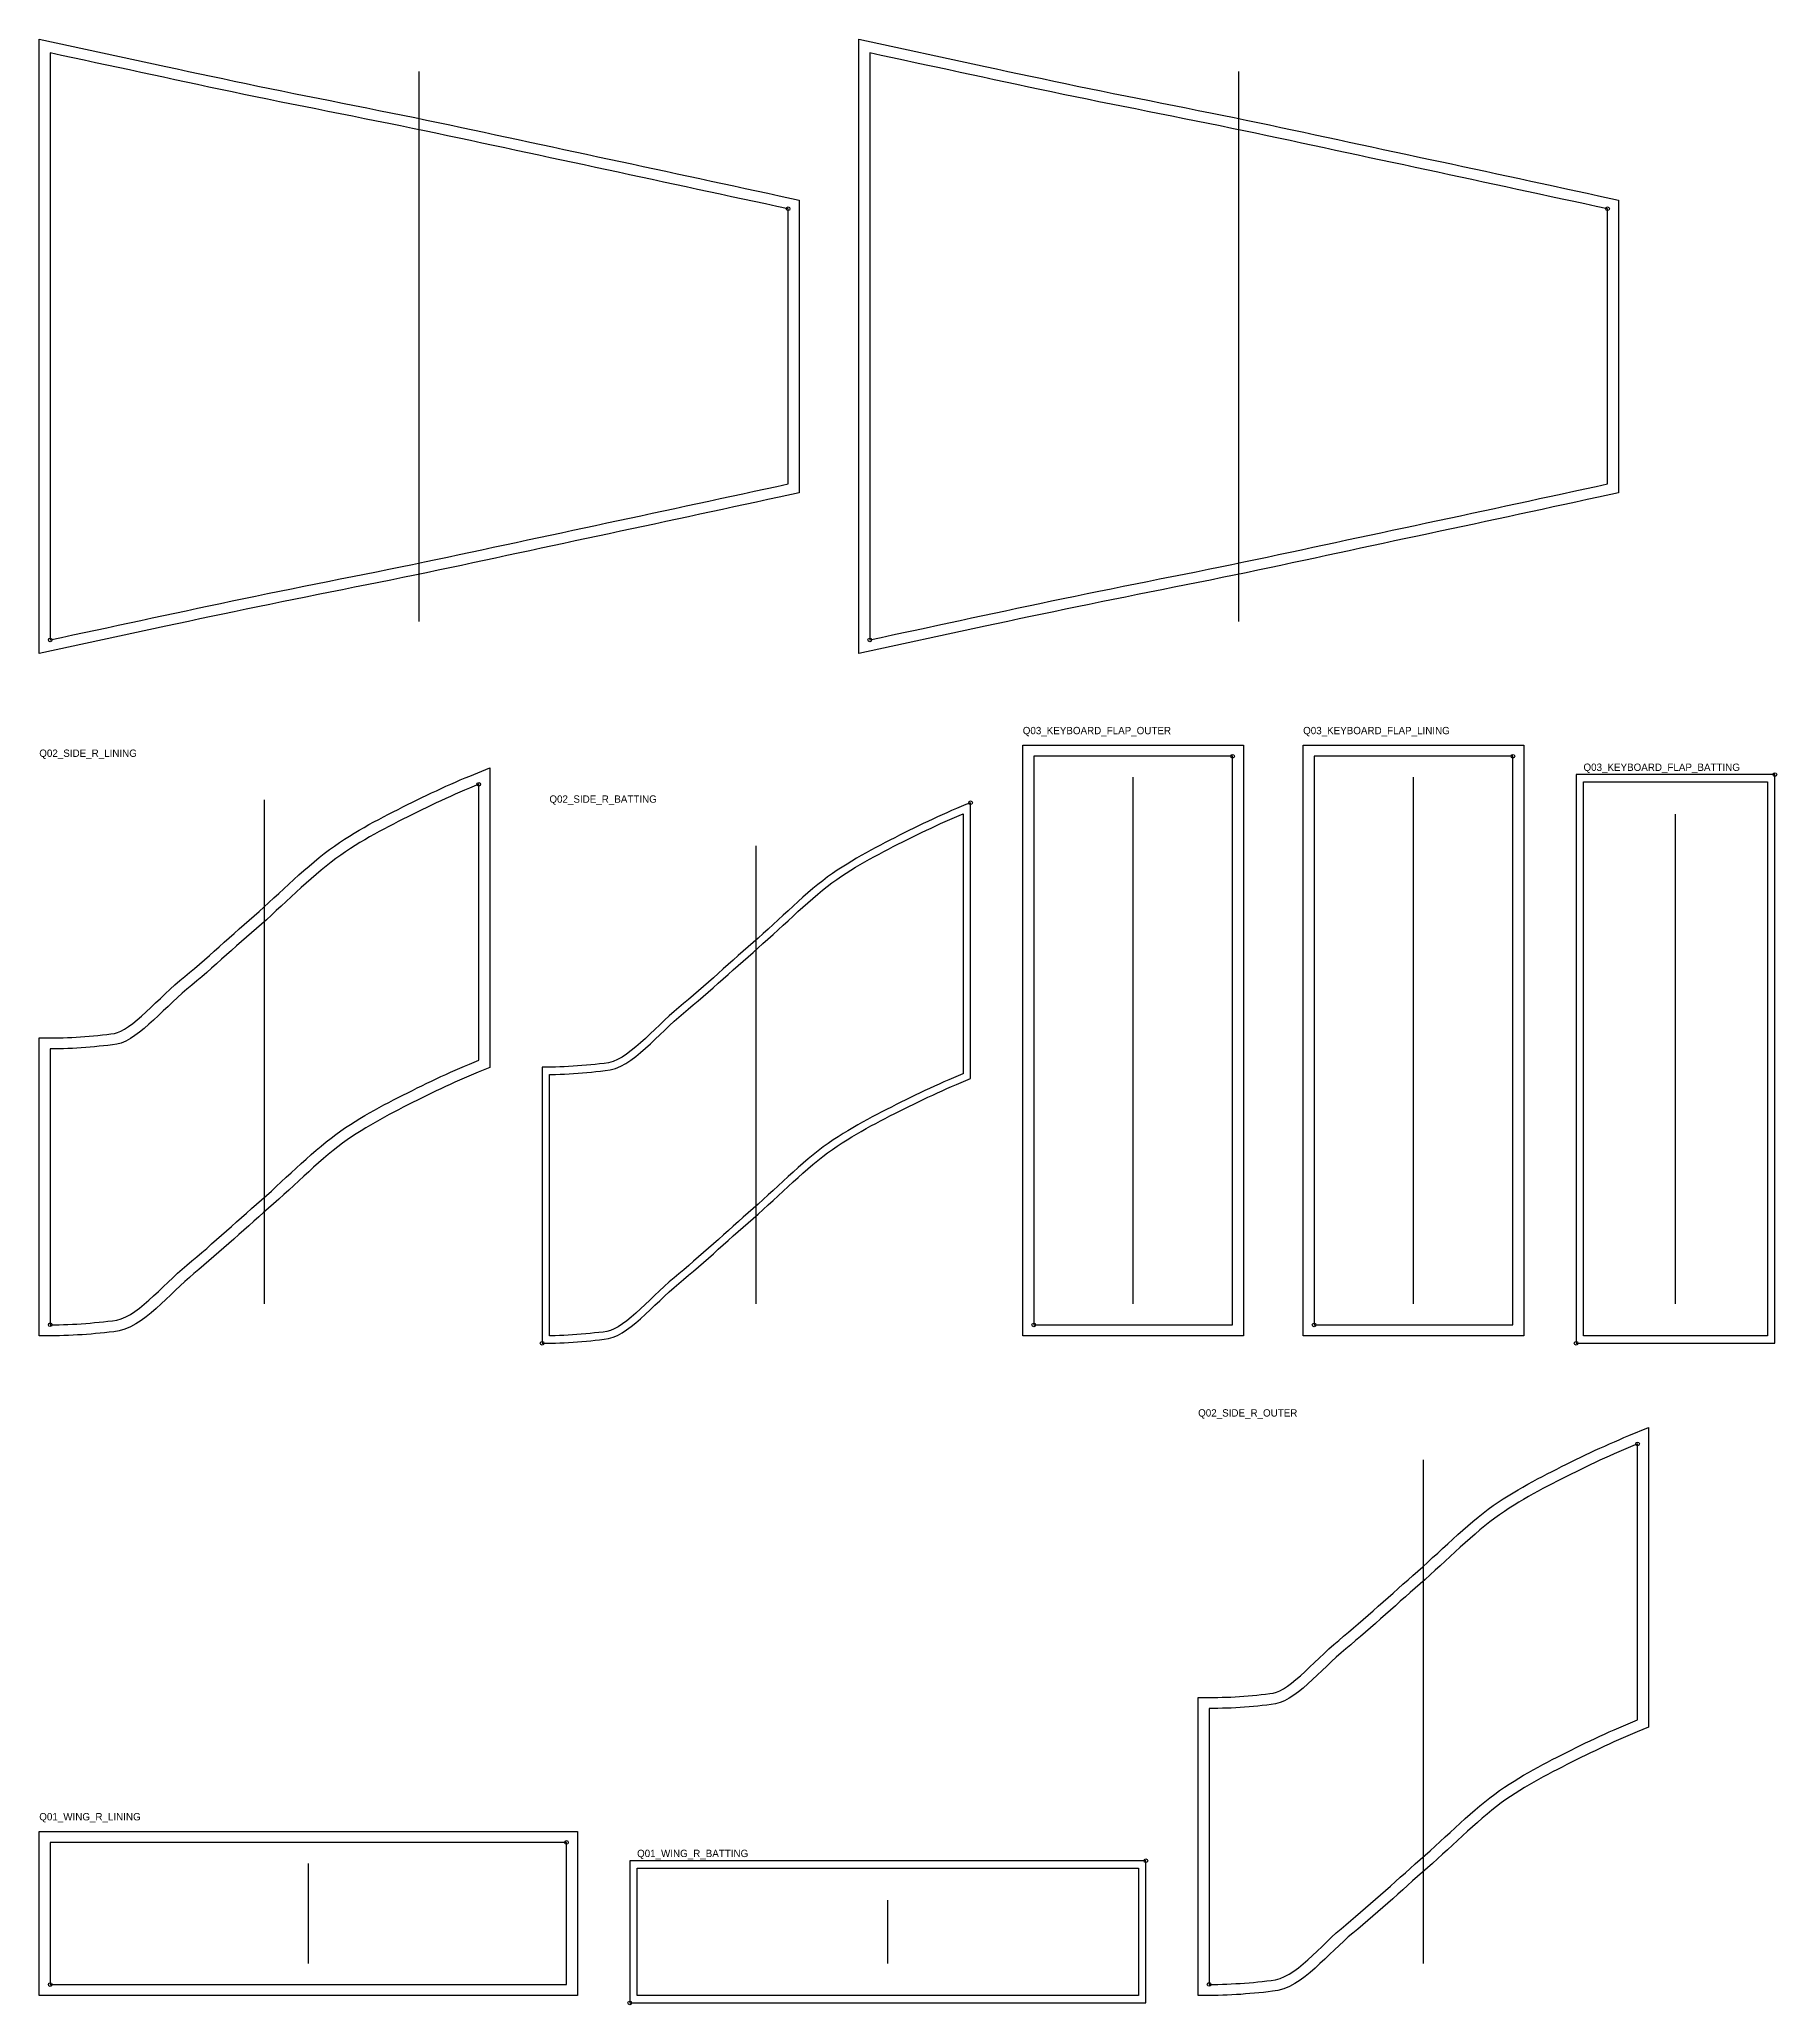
# Model space of a CAD drawing. Header units: millimetres. Extents: x -10 to 2074, y -10 to 7427.
# Drawn here: x 0 to 1895, y 1863 to 4006 of the extents above; entities that cross this region are included whole.
import ezdxf

# ---------------------------------------------------------------- set-up
doc = ezdxf.new("R2010")
doc.units = ezdxf.units.MM
for name, color, linetype in [('CUT', 1, 'Continuous'), ('GRAIN', 3, 'Continuous'), ('NOTCH', 2, 'Continuous'), ('SEAM', 5, 'Continuous'), ('TEXT', 7, 'Continuous')]:
    doc.layers.add(name, color=color, linetype=linetype)

msp = doc.modelspace()

# ---------------------------------------------------------------- linework, layer by layer
at = {"layer": 'CUT'}
for points in [[(0, 3335.8), (0, 4005.5), (138, 3975.8), (150.3, 3973.2), (162.7, 3970.5), (175.1, 3967.9), (187.5, 3965.2), (200.1, 3962.6), (212.7, 3959.9), (225.5, 3957.3), (238.4, 3954.6), (251.4, 3951.9), (264.4, 3949.3), (277.5, 3946.6), (290.8, 3944), (304, 3941.3), (317.3, 3938.7), (330.6, 3936), (343.9, 3933.4), (357.1, 3930.7), (370.3, 3928), (383.5, 3925.4), (396.5, 3922.7), (409.5, 3920.1), (422.4, 3917.4), (435.2, 3914.7), (447.9, 3912.1), (460.4, 3909.4), (472.9, 3906.8), (485.3, 3904.1), (497.7, 3901.5), (510.1, 3898.8), (522.5, 3896.1), (534.9, 3893.5), (547.3, 3890.8), (559.7, 3888.2), (572.1, 3885.5), (584.5, 3882.9), (596.9, 3880.2), (609.3, 3877.5), (621.6, 3874.9), (634, 3872.2), (646.4, 3869.6), (658.8, 3866.9), (671.1, 3864.3), (683.5, 3861.6), (695.8, 3859), (708.2, 3856.3), (720.6, 3853.6), (732.9, 3851), (745.3, 3848.3), (757.6, 3845.7), (770, 3843), (782.3, 3840.4), (794.6, 3837.7), (807, 3835), (828.8, 3830.3), (828.8, 3511), (807, 3506.3), (794.6, 3503.6), (782.3, 3501), (770, 3498.3), (757.6, 3495.6), (745.3, 3493), (732.9, 3490.3), (720.6, 3487.7), (708.2, 3485), (695.8, 3482.4), (683.5, 3479.7), (671.1, 3477), (658.8, 3474.4), (646.4, 3471.7), (634, 3469.1), (621.6, 3466.4), (609.3, 3463.8), (596.9, 3461.1), (584.5, 3458.5), (572.1, 3455.8), (559.7, 3453.1), (547.3, 3450.5), (534.9, 3447.8), (522.5, 3445.2), (510.1, 3442.5), (497.7, 3439.9), (485.3, 3437.2), (472.9, 3434.5), (460.4, 3431.9), (447.9, 3429.2), (435.2, 3426.6), (422.4, 3423.9), (409.5, 3421.2), (396.5, 3418.6), (383.5, 3415.9), (370.3, 3413.3), (357.1, 3410.6), (343.8, 3408), (330.6, 3405.3), (317.3, 3402.6), (304, 3400), (290.8, 3397.3), (277.5, 3394.7), (264.4, 3392), (251.4, 3389.4), (238.4, 3386.7), (225.5, 3384.1), (212.7, 3381.4), (200.1, 3378.8), (187.5, 3376.1), (175.1, 3373.5), (162.7, 3370.8), (150.3, 3368.1), (138, 3365.5)], [(893.8, 3335.8), (893.8, 4005.5), (1031.8, 3975.8), (1044.1, 3973.2), (1056.5, 3970.5), (1068.9, 3967.9), (1081.3, 3965.2), (1093.9, 3962.6), (1106.6, 3959.9), (1119.3, 3957.3), (1132.2, 3954.6), (1145.2, 3951.9), (1158.2, 3949.3), (1171.4, 3946.6), (1184.6, 3944), (1197.8, 3941.3), (1211.1, 3938.7), (1224.4, 3936), (1237.7, 3933.4), (1250.9, 3930.7), (1264.1, 3928), (1277.3, 3925.4), (1290.3, 3922.7), (1303.3, 3920.1), (1316.2, 3917.4), (1329, 3914.7), (1341.7, 3912.1), (1354.3, 3909.4), (1366.7, 3906.8), (1379.2, 3904.1), (1391.6, 3901.5), (1404, 3898.8), (1416.4, 3896.1), (1428.8, 3893.5), (1441.1, 3890.8), (1453.5, 3888.2), (1465.9, 3885.5), (1478.3, 3882.9), (1490.7, 3880.2), (1503.1, 3877.5), (1515.4, 3874.9), (1527.8, 3872.2), (1540.2, 3869.6), (1552.6, 3866.9), (1564.9, 3864.3), (1577.3, 3861.6), (1589.7, 3859), (1602, 3856.3), (1614.4, 3853.6), (1626.7, 3851), (1639.1, 3848.3), (1651.4, 3845.7), (1663.8, 3843), (1676.1, 3840.4), (1688.5, 3837.7), (1700.8, 3835), (1722.6, 3830.3), (1722.6, 3511), (1700.8, 3506.3), (1688.5, 3503.6), (1676.1, 3501), (1663.8, 3498.3), (1651.4, 3495.6), (1639.1, 3493), (1626.7, 3490.3), (1614.4, 3487.7), (1602, 3485), (1589.7, 3482.4), (1577.3, 3479.7), (1564.9, 3477), (1552.6, 3474.4), (1540.2, 3471.7), (1527.8, 3469.1), (1515.4, 3466.4), (1503.1, 3463.8), (1490.7, 3461.1), (1478.3, 3458.5), (1465.9, 3455.8), (1453.5, 3453.1), (1441.1, 3450.5), (1428.8, 3447.8), (1416.4, 3445.2), (1404, 3442.5), (1391.6, 3439.9), (1379.2, 3437.2), (1366.7, 3434.5), (1354.3, 3431.9), (1341.7, 3429.2), (1329, 3426.6), (1316.2, 3423.9), (1303.3, 3421.2), (1290.3, 3418.6), (1277.3, 3415.9), (1264.1, 3413.3), (1250.9, 3410.6), (1237.7, 3408), (1224.4, 3405.3), (1211.1, 3402.6), (1197.8, 3400), (1184.6, 3397.3), (1171.4, 3394.7), (1158.2, 3392), (1145.2, 3389.4), (1132.2, 3386.7), (1119.3, 3384.1), (1106.6, 3381.4), (1093.9, 3378.8), (1081.3, 3376.1), (1068.9, 3373.5), (1056.5, 3370.8), (1044.1, 3368.1), (1031.8, 3365.5)], [(1072.7, 2591.8), (1072.7, 3235.8), (1313.5, 3235.8), (1313.5, 2591.8)], [(1378.5, 2591.8), (1378.5, 3235.8), (1619.3, 3235.8), (1619.3, 2591.8)], [(0, 2591.8), (0, 2916.6), (16.7, 2916.7), (21.4, 2916.8), (26.1, 2916.9), (30.9, 2917.1), (35.6, 2917.3), (40.3, 2917.6), (45, 2917.9), (49.8, 2918.2), (54.5, 2918.6), (59.3, 2919), (64, 2919.4), (68.8, 2919.9), (73.5, 2920.4), (78.2, 2921), (82, 2921.5), (85.4, 2922.5), (89.1, 2924), (93.1, 2926.2), (97.4, 2929), (102, 2932.4), (106.7, 2936.3), (111.6, 2940.5), (116.6, 2945), (121.7, 2949.8), (126.8, 2954.8), (132.1, 2959.8), (137.3, 2964.8), (142.7, 2969.8), (148, 2974.6), (153.3, 2979.1), (158.7, 2983.5), (164, 2988), (169.4, 2992.5), (174.7, 2997.1), (180.1, 3001.8), (185.5, 3006.6), (190.9, 3011.3), (196.3, 3016.1), (201.7, 3021), (207.1, 3025.8), (212.6, 3030.7), (218, 3035.5), (223.5, 3040.3), (228.9, 3045.1), (234.3, 3049.8), (239.7, 3054.6), (245, 3059.4), (250.4, 3064.3), (255.8, 3069.3), (261.3, 3074.3), (266.8, 3079.4), (272.2, 3084.4), (277.7, 3089.4), (283.2, 3094.4), (288.7, 3099.3), (294.2, 3104.1), (299.8, 3108.8), (305.3, 3113.3), (310.8, 3117.7), (316.4, 3122), (321.9, 3125.9), (327.4, 3129.7), (332.8, 3133.2), (338.2, 3136.6), (343.6, 3139.9), (349, 3143.1), (354.3, 3146.2), (359.6, 3149.2), (365, 3152.2), (370.2, 3155), (375.5, 3157.8), (380.8, 3160.5), (386, 3163.2), (391.3, 3165.9), (396.5, 3168.5), (401.7, 3171.1), (406.9, 3173.6), (412.1, 3176.2), (417.3, 3178.8), (422.6, 3181.3), (427.8, 3183.8), (433.1, 3186.2), (438.3, 3188.6), (443.5, 3191), (448.7, 3193.3), (454, 3195.6), (459.2, 3197.9), (464.4, 3200.1), (469.7, 3202.2), (491.4, 3211.1), (491.4, 2884.3), (478.8, 2879.2), (473.7, 2877.1), (468.6, 2874.9), (463.5, 2872.8), (458.4, 2870.5), (453.3, 2868.3), (448.2, 2866), (443.1, 2863.6), (438, 2861.2), (432.9, 2858.8), (427.8, 2856.4), (422.7, 2853.9), (417.5, 2851.3), (412.4, 2848.7), (407.2, 2846.2), (402.1, 2843.6), (396.9, 2841), (391.8, 2838.4), (386.7, 2835.7), (381.5, 2833), (376.4, 2830.3), (371.3, 2827.4), (366.2, 2824.6), (361.1, 2821.6), (356, 2818.6), (350.9, 2815.4), (345.8, 2812.2), (340.7, 2808.9), (335.7, 2805.4), (330.6, 2801.8), (325.5, 2797.9), (320.4, 2793.9), (315.2, 2789.6), (309.9, 2785.1), (304.6, 2780.5), (299.2, 2775.7), (293.9, 2770.8), (288.5, 2765.9), (283, 2760.9), (277.6, 2755.9), (272.1, 2750.8), (266.6, 2745.8), (261.1, 2740.8), (255.6, 2735.8), (250.1, 2731), (244.7, 2726.2), (239.3, 2721.5), (233.9, 2716.7), (228.5, 2711.9), (223.1, 2707.1), (217.7, 2702.2), (212.3, 2697.4), (206.8, 2692.6), (201.4, 2687.7), (195.9, 2682.9), (190.5, 2678.2), (185, 2673.5), (179.6, 2668.8), (174.1, 2664.2), (168.7, 2659.8), (163.8, 2655.6), (158.8, 2651.2), (153.8, 2646.5), (148.6, 2641.6), (143.4, 2636.6), (138.2, 2631.6), (132.9, 2626.6), (127.5, 2621.7), (122.1, 2617), (116.7, 2612.6), (111.1, 2608.5), (105.4, 2604.8), (99.5, 2601.6), (93.4, 2599), (87, 2597.2), (81.2, 2596.3), (76.2, 2595.8), (71.3, 2595.2), (66.4, 2594.7), (61.4, 2594.2), (56.5, 2593.8), (51.6, 2593.4), (46.6, 2593.1), (41.7, 2592.8), (36.8, 2592.5), (31.8, 2592.3), (26.9, 2592.1), (21.9, 2592), (17, 2591.9)], [(1684.3, 2591.8), (1684.3, 3195.8), (1885.1, 3195.8), (1885.1, 2591.8)], [(556.4, 2591.8), (556.4, 2876.6), (558.2, 2876.7), (563.1, 2876.8), (568, 2877), (572.9, 2877.2), (577.8, 2877.4), (582.7, 2877.8), (587.6, 2878.1), (592.5, 2878.5), (597.4, 2878.9), (602.3, 2879.4), (607.2, 2879.9), (612.1, 2880.4), (617.1, 2881), (622.6, 2881.8), (628.4, 2883.4), (634.2, 2885.9), (639.7, 2888.9), (645.2, 2892.5), (650.6, 2896.5), (655.9, 2900.8), (661.2, 2905.4), (666.5, 2910.2), (671.8, 2915.2), (677, 2920.2), (682.2, 2925.2), (687.4, 2930.1), (692.5, 2934.8), (697.5, 2939.3), (702.5, 2943.6), (707.9, 2948), (713.3, 2952.6), (718.8, 2957.2), (724.2, 2961.9), (729.6, 2966.6), (735.1, 2971.4), (740.5, 2976.2), (746, 2981.1), (751.4, 2985.9), (756.8, 2990.8), (762.2, 2995.6), (767.7, 3000.4), (773.1, 3005.2), (778.5, 3009.9), (783.9, 3014.7), (789.3, 3019.5), (794.8, 3024.4), (800.3, 3029.4), (805.8, 3034.4), (811.2, 3039.5), (816.7, 3044.5), (822.1, 3049.5), (827.5, 3054.5), (832.9, 3059.4), (838.3, 3064.1), (843.6, 3068.8), (849, 3073.3), (854.2, 3077.7), (859.4, 3081.8), (864.6, 3085.7), (869.8, 3089.4), (874.9, 3092.9), (880, 3096.3), (885.2, 3099.5), (890.3, 3102.7), (895.5, 3105.8), (900.6, 3108.7), (905.7, 3111.6), (910.9, 3114.5), (916, 3117.2), (921.2, 3119.9), (926.3, 3122.6), (931.5, 3125.3), (936.6, 3127.9), (941.8, 3130.4), (947, 3133), (952.1, 3135.6), (957.3, 3138.1), (962.4, 3140.6), (967.6, 3143.1), (972.7, 3145.5), (977.8, 3147.9), (982.9, 3150.3), (988.1, 3152.6), (993.2, 3154.9), (998.3, 3157.1), (1003.4, 3159.3), (1007.7, 3161.1), (1007.7, 2877.6), (1007.5, 2877.6), (1002.3, 2875.4), (997.1, 2873.2), (991.9, 2871), (986.7, 2868.7), (981.5, 2866.4), (976.3, 2864), (971.1, 2861.6), (965.9, 2859.2), (960.7, 2856.7), (955.5, 2854.2), (950.2, 2851.7), (945, 2849.1), (939.8, 2846.5), (934.6, 2843.9), (929.4, 2841.3), (924.2, 2838.7), (919, 2836), (913.7, 2833.3), (908.5, 2830.5), (903.2, 2827.7), (898, 2824.8), (892.7, 2821.8), (887.4, 2818.7), (882, 2815.5), (876.7, 2812.3), (871.4, 2808.9), (866, 2805.4), (860.6, 2801.7), (855.1, 2797.8), (849.6, 2793.6), (844.2, 2789.3), (838.7, 2784.8), (833.2, 2780.1), (827.7, 2775.3), (822.3, 2770.4), (816.8, 2765.5), (811.3, 2760.5), (805.8, 2755.5), (800.4, 2750.4), (794.9, 2745.4), (789.5, 2740.4), (784.1, 2735.5), (778.7, 2730.6), (773.3, 2725.9), (767.9, 2721.1), (762.5, 2716.4), (757, 2711.5), (751.6, 2706.7), (746.2, 2701.9), (740.7, 2697), (735.3, 2692.2), (729.9, 2687.4), (724.5, 2682.6), (719.1, 2677.8), (713.7, 2673.1), (708.4, 2668.5), (703, 2663.9), (697.7, 2659.5), (692.3, 2655), (687, 2650.6), (681.7, 2645.8), (676.4, 2640.9), (671.2, 2635.9), (666, 2630.9), (660.8, 2626), (655.7, 2621.1), (650.6, 2616.5), (645.6, 2612.2), (640.8, 2608.3), (636, 2604.8), (631.5, 2601.8), (627.2, 2599.5), (623.1, 2597.7), (619.2, 2596.6), (615, 2596), (610.3, 2595.5), (605.5, 2595), (600.8, 2594.5), (596, 2594), (591.2, 2593.6), (586.4, 2593.2), (581.7, 2592.9), (576.9, 2592.6), (572.1, 2592.3), (567.4, 2592.1), (562.6, 2591.9), (557.9, 2591.8)], [(1264, 1872.5), (1264, 2197.4), (1280.7, 2197.5), (1285.4, 2197.5), (1290.1, 2197.7), (1294.8, 2197.8), (1299.6, 2198), (1304.3, 2198.3), (1309, 2198.6), (1313.8, 2198.9), (1318.5, 2199.3), (1323.2, 2199.7), (1328, 2200.2), (1332.7, 2200.7), (1337.5, 2201.2), (1342.1, 2201.7), (1346, 2202.3), (1349.4, 2203.2), (1353, 2204.8), (1357.1, 2207), (1361.4, 2209.8), (1365.9, 2213.1), (1370.7, 2217), (1375.6, 2221.2), (1380.6, 2225.8), (1385.6, 2230.6), (1390.8, 2235.5), (1396, 2240.5), (1401.3, 2245.5), (1406.6, 2250.5), (1412, 2255.3), (1417.3, 2259.8), (1422.7, 2264.2), (1428, 2268.7), (1433.4, 2273.3), (1438.7, 2277.9), (1444.1, 2282.6), (1449.5, 2287.3), (1454.9, 2292.1), (1460.3, 2296.9), (1465.7, 2301.7), (1471.1, 2306.6), (1476.6, 2311.4), (1482, 2316.2), (1487.4, 2321.1), (1492.9, 2325.9), (1498.3, 2330.6), (1503.6, 2335.3), (1509, 2340.1), (1514.4, 2345), (1519.8, 2350), (1525.3, 2355), (1530.7, 2360.1), (1536.2, 2365.1), (1541.7, 2370.2), (1547.2, 2375.1), (1552.7, 2380), (1558.2, 2384.8), (1563.7, 2389.5), (1569.3, 2394.1), (1574.8, 2398.5), (1580.4, 2402.7), (1585.9, 2406.7), (1591.4, 2410.4), (1596.8, 2414), (1602.2, 2417.4), (1607.6, 2420.7), (1613, 2423.9), (1618.3, 2427), (1623.6, 2430), (1628.9, 2432.9), (1634.2, 2435.8), (1639.5, 2438.5), (1644.8, 2441.3), (1650, 2444), (1655.2, 2446.6), (1660.5, 2449.2), (1665.7, 2451.8), (1670.9, 2454.4), (1676.1, 2457), (1681.3, 2459.5), (1686.6, 2462), (1691.8, 2464.5), (1697, 2467), (1702.3, 2469.4), (1707.5, 2471.7), (1712.7, 2474.1), (1718, 2476.3), (1723.2, 2478.6), (1728.4, 2480.8), (1733.6, 2483), (1755.3, 2491.8), (1755.3, 2165.1), (1742.8, 2159.9), (1737.7, 2157.8), (1732.6, 2155.7), (1727.5, 2153.5), (1722.4, 2151.3), (1717.3, 2149), (1712.2, 2146.7), (1707.1, 2144.3), (1702, 2142), (1696.9, 2139.5), (1691.8, 2137.1), (1686.7, 2134.6), (1681.5, 2132), (1676.4, 2129.5), (1671.2, 2126.9), (1666, 2124.3), (1660.9, 2121.7), (1655.8, 2119.1), (1650.6, 2116.4), (1645.5, 2113.7), (1640.4, 2111), (1635.3, 2108.2), (1630.2, 2105.3), (1625.1, 2102.3), (1620, 2099.3), (1614.9, 2096.2), (1609.8, 2092.9), (1604.7, 2089.6), (1599.7, 2086.2), (1594.6, 2082.5), (1589.5, 2078.7), (1584.4, 2074.6), (1579.1, 2070.3), (1573.9, 2065.8), (1568.6, 2061.2), (1563.2, 2056.4), (1557.8, 2051.6), (1552.4, 2046.6), (1547, 2041.6), (1541.6, 2036.6), (1536.1, 2031.5), (1530.6, 2026.5), (1525.1, 2021.5), (1519.6, 2016.5), (1514.1, 2011.7), (1508.7, 2007), (1503.3, 2002.2), (1497.9, 1997.5), (1492.5, 1992.6), (1487.1, 1987.8), (1481.7, 1983), (1476.2, 1978.1), (1470.8, 1973.3), (1465.3, 1968.5), (1459.9, 1963.7), (1454.4, 1958.9), (1449, 1954.2), (1443.5, 1949.6), (1438.1, 1945), (1432.7, 1940.5), (1427.8, 1936.4), (1422.8, 1931.9), (1417.8, 1927.2), (1412.6, 1922.3), (1407.4, 1917.3), (1402.2, 1912.3), (1396.8, 1907.3), (1391.5, 1902.5), (1386.1, 1897.8), (1380.6, 1893.3), (1375.1, 1889.2), (1369.4, 1885.5), (1363.5, 1882.3), (1357.4, 1879.7), (1351, 1877.9), (1345.2, 1877.1), (1340.2, 1876.5), (1335.3, 1876), (1330.3, 1875.4), (1325.4, 1875), (1320.5, 1874.6), (1315.6, 1874.2), (1310.6, 1873.8), (1305.7, 1873.5), (1300.7, 1873.2), (1295.8, 1873), (1290.8, 1872.8), (1285.9, 1872.7), (1280.9, 1872.6)], [(0, 1872.5), (0, 2051.5), (587, 2051.5), (587, 1872.5)], [(652, 1872.5), (652, 2011.5), (1199, 2011.5), (1199, 1872.5)]]:
    msp.add_lwpolyline(points, close=True, dxfattribs=at)
at = {"layer": 'GRAIN'}
for p, q in [((414.4, 3370.8), (414.4, 3970.5)), ((1308.2, 3370.8), (1308.2, 3970.5)), ((1193.1, 2626.8), (1193.1, 3200.8)), ((1498.9, 2626.8), (1498.9, 3200.8)), ((245.7, 2626.8), (245.7, 3176.1)), ((1784.7, 2626.8), (1784.7, 3160.8)), ((782, 2626.8), (782, 3126.1)), ((1509.7, 1907.5), (1509.7, 2456.8)), ((293.5, 1907.5), (293.5, 2016.5)), ((925.5, 1907.5), (925.5, 1976.5))]:
    msp.add_line(p, q, dxfattribs=at)
at = {"layer": 'NOTCH'}
for centre in [(816.8, 3820.7), (1710.6, 3820.7), (12, 3350.7), (905.8, 3350.7), (1301.5, 3223.8), (1607.3, 3223.8), (479.4, 3193.2), (1893.1, 3203.8), (1015.7, 3173.1), (12, 2603.9), (1084.7, 2603.8), (1390.5, 2603.8), (548.4, 2583.7), (1676.3, 2583.8), (1743.3, 2474), (575, 2039.5), (1207, 2019.5), (12, 1884.5), (1276, 1884.6), (644, 1864.5)]:
    msp.add_circle(centre, 2, dxfattribs=at)
at = {"layer": 'SEAM'}
for points in [[(12, 3350.7), (24.3, 3353.3), (36.7, 3356), (49, 3358.6), (61.4, 3361.3), (73.7, 3363.9), (86.1, 3366.6), (98.4, 3369.3), (110.8, 3371.9), (123.1, 3374.6), (135.4, 3377.2), (147.8, 3379.9), (160.1, 3382.5), (172.6, 3385.2), (185, 3387.8), (197.6, 3390.5), (210.3, 3393.2), (223.1, 3395.8), (236, 3398.5), (249, 3401.1), (262, 3403.8), (275.2, 3406.4), (288.4, 3409.1), (301.6, 3411.8), (314.9, 3414.4), (328.2, 3417.1), (341.5, 3419.7), (354.7, 3422.4), (367.9, 3425), (381.1, 3427.7), (394.1, 3430.3), (407.1, 3433), (420, 3435.7), (432.7, 3438.3), (445.4, 3441), (458, 3443.6), (470.4, 3446.3), (482.8, 3448.9), (495.2, 3451.6), (507.6, 3454.3), (520, 3456.9), (532.4, 3459.6), (544.8, 3462.2), (557.2, 3464.9), (569.6, 3467.5), (582, 3470.2), (594.4, 3472.8), (606.7, 3475.5), (619.1, 3478.2), (631.5, 3480.8), (643.9, 3483.5), (656.2, 3486.1), (668.6, 3488.8), (681, 3491.4), (693.3, 3494.1), (705.7, 3496.8), (718, 3499.4), (730.4, 3502.1), (742.7, 3504.7), (755.1, 3507.4), (767.4, 3510), (779.8, 3512.7), (792.1, 3515.3), (804.5, 3518), (816.8, 3520.7), (816.8, 3820.7), (804.5, 3823.3), (792.1, 3826), (779.8, 3828.6), (767.4, 3831.3), (755.1, 3833.9), (742.7, 3836.6), (730.4, 3839.3), (718, 3841.9), (705.7, 3844.6), (693.3, 3847.2), (681, 3849.9), (668.6, 3852.5), (656.2, 3855.2), (643.9, 3857.8), (631.5, 3860.5), (619.1, 3863.2), (606.7, 3865.8), (594.4, 3868.5), (582, 3871.1), (569.6, 3873.8), (557.2, 3876.4), (544.8, 3879.1), (532.4, 3881.8), (520, 3884.4), (507.6, 3887.1), (495.2, 3889.7), (482.8, 3892.4), (470.4, 3895), (458, 3897.7), (445.4, 3900.3), (432.7, 3903), (420, 3905.7), (407.1, 3908.3), (394.1, 3911), (381.1, 3913.6), (367.9, 3916.3), (354.7, 3918.9), (341.5, 3921.6), (328.2, 3924.3), (314.9, 3926.9), (301.6, 3929.6), (288.4, 3932.2), (275.2, 3934.9), (262, 3937.5), (249, 3940.2), (236, 3942.8), (223.1, 3945.5), (210.3, 3948.2), (197.6, 3950.8), (185, 3953.5), (172.6, 3956.1), (160.1, 3958.8), (147.8, 3961.4), (135.4, 3964.1), (123.1, 3966.8), (110.8, 3969.4), (98.4, 3972.1), (86.1, 3974.7), (73.7, 3977.4), (61.4, 3980), (49, 3982.7), (36.7, 3985.3), (24.3, 3988), (12, 3990.7)], [(905.8, 3350.7), (918.2, 3353.3), (930.5, 3356), (942.8, 3358.6), (955.2, 3361.3), (967.5, 3363.9), (979.9, 3366.6), (992.2, 3369.3), (1004.6, 3371.9), (1016.9, 3374.6), (1029.2, 3377.2), (1041.6, 3379.9), (1054, 3382.5), (1066.4, 3385.2), (1078.9, 3387.8), (1091.4, 3390.5), (1104.1, 3393.2), (1116.9, 3395.8), (1129.8, 3398.5), (1142.8, 3401.1), (1155.8, 3403.8), (1169, 3406.4), (1182.2, 3409.1), (1195.5, 3411.8), (1208.7, 3414.4), (1222, 3417.1), (1235.3, 3419.7), (1248.6, 3422.4), (1261.8, 3425), (1274.9, 3427.7), (1287.9, 3430.3), (1300.9, 3433), (1313.8, 3435.7), (1326.5, 3438.3), (1339.2, 3441), (1351.8, 3443.6), (1364.2, 3446.3), (1376.6, 3448.9), (1389, 3451.6), (1401.4, 3454.3), (1413.8, 3456.9), (1426.2, 3459.6), (1438.6, 3462.2), (1451, 3464.9), (1463.4, 3467.5), (1475.8, 3470.2), (1488.2, 3472.8), (1500.6, 3475.5), (1512.9, 3478.2), (1525.3, 3480.8), (1537.7, 3483.5), (1550, 3486.1), (1562.4, 3488.8), (1574.8, 3491.4), (1587.1, 3494.1), (1599.5, 3496.8), (1611.8, 3499.4), (1624.2, 3502.1), (1636.5, 3504.7), (1648.9, 3507.4), (1661.2, 3510), (1673.6, 3512.7), (1685.9, 3515.3), (1698.3, 3518), (1710.6, 3520.7), (1710.6, 3820.7), (1698.3, 3823.3), (1685.9, 3826), (1673.6, 3828.6), (1661.2, 3831.3), (1648.9, 3833.9), (1636.5, 3836.6), (1624.2, 3839.3), (1611.8, 3841.9), (1599.5, 3844.6), (1587.1, 3847.2), (1574.8, 3849.9), (1562.4, 3852.5), (1550, 3855.2), (1537.7, 3857.8), (1525.3, 3860.5), (1512.9, 3863.2), (1500.6, 3865.8), (1488.2, 3868.5), (1475.8, 3871.1), (1463.4, 3873.8), (1451, 3876.4), (1438.6, 3879.1), (1426.2, 3881.8), (1413.8, 3884.4), (1401.4, 3887.1), (1389, 3889.7), (1376.6, 3892.4), (1364.2, 3895), (1351.8, 3897.7), (1339.2, 3900.3), (1326.5, 3903), (1313.8, 3905.7), (1300.9, 3908.3), (1287.9, 3911), (1274.9, 3913.6), (1261.8, 3916.3), (1248.6, 3918.9), (1235.3, 3921.6), (1222, 3924.3), (1208.7, 3926.9), (1195.5, 3929.6), (1182.2, 3932.2), (1169, 3934.9), (1155.8, 3937.5), (1142.8, 3940.2), (1129.8, 3942.8), (1116.9, 3945.5), (1104.1, 3948.2), (1091.4, 3950.8), (1078.9, 3953.5), (1066.4, 3956.1), (1054, 3958.8), (1041.6, 3961.4), (1029.2, 3964.1), (1016.9, 3966.8), (1004.6, 3969.4), (992.2, 3972.1), (979.9, 3974.7), (967.5, 3977.4), (955.2, 3980), (942.8, 3982.7), (930.5, 3985.3), (918.2, 3988), (905.8, 3990.7)], [(1084.7, 2603.8), (1089, 2603.8), (1093.2, 2603.8), (1097.5, 2603.8), (1101.7, 2603.8), (1105.9, 2603.8), (1110.2, 2603.8), (1114.4, 2603.8), (1118.5, 2603.8), (1122.7, 2603.8), (1126.8, 2603.8), (1131, 2603.8), (1135.1, 2603.8), (1139.2, 2603.8), (1143.3, 2603.8), (1147.3, 2603.8), (1151.4, 2603.8), (1155.4, 2603.8), (1159.4, 2603.8), (1163.5, 2603.8), (1167.5, 2603.8), (1171.6, 2603.8), (1175.6, 2603.8), (1179.6, 2603.8), (1183.7, 2603.8), (1187.7, 2603.8), (1191.7, 2603.8), (1195.7, 2603.8), (1199.7, 2603.8), (1203.7, 2603.8), (1207.7, 2603.8), (1211.7, 2603.8), (1215.6, 2603.8), (1219.6, 2603.8), (1223.5, 2603.8), (1227.5, 2603.8), (1231.4, 2603.8), (1235.3, 2603.8), (1239.2, 2603.8), (1243.1, 2603.8), (1247, 2603.8), (1250.9, 2603.8), (1254.8, 2603.8), (1258.7, 2603.8), (1262.6, 2603.8), (1266.5, 2603.8), (1270.4, 2603.8), (1274.3, 2603.8), (1278.2, 2603.8), (1282.1, 2603.8), (1285.9, 2603.8), (1289.8, 2603.8), (1293.7, 2603.8), (1297.6, 2603.8), (1301.5, 2603.8), (1301.5, 3223.8), (1297.6, 3223.8), (1293.7, 3223.8), (1289.8, 3223.8), (1285.9, 3223.8), (1282.1, 3223.8), (1278.2, 3223.8), (1274.3, 3223.8), (1270.4, 3223.8), (1266.5, 3223.8), (1262.6, 3223.8), (1258.7, 3223.8), (1254.8, 3223.8), (1250.9, 3223.8), (1247, 3223.8), (1243.1, 3223.8), (1239.2, 3223.8), (1235.3, 3223.8), (1231.4, 3223.8), (1227.5, 3223.8), (1223.5, 3223.8), (1219.6, 3223.8), (1215.6, 3223.8), (1211.7, 3223.8), (1207.7, 3223.8), (1203.7, 3223.8), (1199.7, 3223.8), (1195.7, 3223.8), (1191.7, 3223.8), (1187.7, 3223.8), (1183.7, 3223.8), (1179.6, 3223.8), (1175.6, 3223.8), (1171.6, 3223.8), (1167.5, 3223.8), (1163.5, 3223.8), (1159.4, 3223.8), (1155.4, 3223.8), (1151.4, 3223.8), (1147.3, 3223.8), (1143.3, 3223.8), (1139.2, 3223.8), (1135.1, 3223.8), (1131, 3223.8), (1126.8, 3223.8), (1122.7, 3223.8), (1118.5, 3223.8), (1114.4, 3223.8), (1110.2, 3223.8), (1105.9, 3223.8), (1101.7, 3223.8), (1097.5, 3223.8), (1093.2, 3223.8), (1089, 3223.8), (1084.7, 3223.8)], [(1390.5, 2603.8), (1394.8, 2603.8), (1399, 2603.8), (1403.3, 2603.8), (1407.5, 2603.8), (1411.7, 2603.8), (1415.9, 2603.8), (1420.1, 2603.8), (1424.3, 2603.8), (1428.5, 2603.8), (1432.6, 2603.8), (1436.8, 2603.8), (1440.9, 2603.8), (1445, 2603.8), (1449, 2603.8), (1453.1, 2603.8), (1457.1, 2603.8), (1461.2, 2603.8), (1465.2, 2603.8), (1469.3, 2603.8), (1473.3, 2603.8), (1477.3, 2603.8), (1481.4, 2603.8), (1485.4, 2603.8), (1489.4, 2603.8), (1493.5, 2603.8), (1497.5, 2603.8), (1501.5, 2603.8), (1505.5, 2603.8), (1509.5, 2603.8), (1513.5, 2603.8), (1517.4, 2603.8), (1521.4, 2603.8), (1525.4, 2603.8), (1529.3, 2603.8), (1533.3, 2603.8), (1537.2, 2603.8), (1541.1, 2603.8), (1545, 2603.8), (1548.9, 2603.8), (1552.8, 2603.8), (1556.7, 2603.8), (1560.6, 2603.8), (1564.5, 2603.8), (1568.4, 2603.8), (1572.3, 2603.8), (1576.2, 2603.8), (1580.1, 2603.8), (1583.9, 2603.8), (1587.8, 2603.8), (1591.7, 2603.8), (1595.6, 2603.8), (1599.5, 2603.8), (1603.4, 2603.8), (1607.3, 2603.8), (1607.3, 3223.8), (1603.4, 3223.8), (1599.5, 3223.8), (1595.6, 3223.8), (1591.7, 3223.8), (1587.8, 3223.8), (1583.9, 3223.8), (1580.1, 3223.8), (1576.2, 3223.8), (1572.3, 3223.8), (1568.4, 3223.8), (1564.5, 3223.8), (1560.6, 3223.8), (1556.7, 3223.8), (1552.8, 3223.8), (1548.9, 3223.8), (1545, 3223.8), (1541.1, 3223.8), (1537.2, 3223.8), (1533.3, 3223.8), (1529.3, 3223.8), (1525.4, 3223.8), (1521.4, 3223.8), (1517.4, 3223.8), (1513.5, 3223.8), (1509.5, 3223.8), (1505.5, 3223.8), (1501.5, 3223.8), (1497.5, 3223.8), (1493.5, 3223.8), (1489.4, 3223.8), (1485.4, 3223.8), (1481.4, 3223.8), (1477.3, 3223.8), (1473.3, 3223.8), (1469.3, 3223.8), (1465.2, 3223.8), (1461.2, 3223.8), (1457.1, 3223.8), (1453.1, 3223.8), (1449, 3223.8), (1445, 3223.8), (1440.9, 3223.8), (1436.8, 3223.8), (1432.6, 3223.8), (1428.5, 3223.8), (1424.3, 3223.8), (1420.1, 3223.8), (1415.9, 3223.8), (1411.7, 3223.8), (1407.5, 3223.8), (1403.3, 3223.8), (1399, 3223.8), (1394.8, 3223.8), (1390.5, 3223.8)], [(12, 2603.9), (16.8, 2603.9), (21.7, 2604), (26.5, 2604.1), (31.3, 2604.3), (36.2, 2604.5), (41, 2604.7), (45.8, 2605), (50.7, 2605.4), (55.5, 2605.8), (60.3, 2606.2), (65.2, 2606.7), (70, 2607.2), (74.9, 2607.7), (79.7, 2608.2), (84.5, 2608.9), (89.4, 2610.3), (94.3, 2612.4), (99.3, 2615.1), (104.3, 2618.4), (109.3, 2622.1), (114.4, 2626.2), (119.5, 2630.7), (124.7, 2635.4), (129.9, 2640.3), (135.1, 2645.3), (140.4, 2650.3), (145.6, 2655.2), (150.8, 2660.1), (155.9, 2664.7), (161, 2669), (166.4, 2673.5), (171.8, 2678), (177.2, 2682.6), (182.6, 2687.2), (188, 2692), (193.4, 2696.7), (198.8, 2701.5), (204.3, 2706.4), (209.7, 2711.2), (215.1, 2716), (220.6, 2720.9), (226, 2725.7), (231.4, 2730.5), (236.8, 2735.3), (242.2, 2740), (247.7, 2744.8), (253.1, 2749.7), (258.5, 2754.6), (264, 2759.6), (269.4, 2764.7), (274.9, 2769.7), (280.3, 2774.7), (285.8, 2779.7), (291.2, 2784.6), (296.7, 2789.5), (302.1, 2794.2), (307.5, 2798.8), (312.8, 2803.2), (318.2, 2807.4), (323.5, 2811.5), (328.8, 2815.3), (334.1, 2818.9), (339.3, 2822.3), (344.6, 2825.6), (349.8, 2828.8), (355.1, 2832), (360.3, 2835), (365.5, 2837.9), (370.7, 2840.8), (375.9, 2843.6), (381.1, 2846.3), (386.3, 2849), (391.5, 2851.7), (396.7, 2854.3), (401.8, 2856.9), (407, 2859.5), (412.2, 2862.1), (417.4, 2864.6), (422.6, 2867.2), (427.7, 2869.6), (432.9, 2872.1), (438.1, 2874.5), (443.3, 2876.9), (448.4, 2879.2), (453.6, 2881.5), (458.8, 2883.8), (463.9, 2886), (469.1, 2888.2), (474.2, 2890.3), (479.4, 2892.4), (479.4, 3193.2), (474.2, 3191.1), (469.1, 3189), (463.9, 3186.8), (458.8, 3184.6), (453.6, 3182.3), (448.4, 3180), (443.3, 3177.7), (438.1, 3175.3), (432.9, 3172.9), (427.7, 3170.5), (422.6, 3168), (417.4, 3165.5), (412.2, 3162.9), (407, 3160.3), (401.8, 3157.7), (396.7, 3155.1), (391.5, 3152.5), (386.3, 3149.9), (381.1, 3147.2), (375.9, 3144.4), (370.7, 3141.6), (365.5, 3138.8), (360.3, 3135.8), (355.1, 3132.8), (349.8, 3129.7), (344.6, 3126.5), (339.3, 3123.1), (334.1, 3119.7), (328.8, 3116.1), (323.5, 3112.3), (318.2, 3108.3), (312.8, 3104), (307.5, 3099.6), (302.1, 3095), (296.7, 3090.3), (291.2, 3085.5), (285.8, 3080.5), (280.3, 3075.6), (274.9, 3070.5), (269.4, 3065.5), (264, 3060.5), (258.5, 3055.5), (253.1, 3050.5), (247.7, 3045.6), (242.2, 3040.8), (236.8, 3036.1), (231.4, 3031.3), (226, 3026.5), (220.6, 3021.7), (215.1, 3016.9), (209.7, 3012), (204.3, 3007.2), (198.8, 3002.4), (193.4, 2997.6), (188, 2992.8), (182.6, 2988.1), (177.2, 2983.4), (171.8, 2978.8), (166.4, 2974.3), (161, 2969.8), (155.9, 2965.5), (150.8, 2960.9), (145.6, 2956.1), (140.4, 2951.1), (135.1, 2946.1), (129.9, 2941.1), (124.7, 2936.2), (119.5, 2931.5), (114.4, 2927.1), (109.3, 2922.9), (104.3, 2919.2), (99.3, 2915.9), (94.3, 2913.2), (89.4, 2911.1), (84.5, 2909.8), (79.7, 2909.1), (74.9, 2908.5), (70, 2908), (65.2, 2907.5), (60.3, 2907), (55.5, 2906.6), (50.7, 2906.2), (45.8, 2905.9), (41, 2905.6), (36.2, 2905.3), (31.3, 2905.1), (26.5, 2904.9), (21.7, 2904.8), (16.8, 2904.7), (12, 2904.7)], [(1676.3, 2583.8), (1680.5, 2583.8), (1684.8, 2583.8), (1689, 2583.8), (1693.3, 2583.8), (1697.5, 2583.8), (1701.7, 2583.8), (1705.9, 2583.8), (1710.1, 2583.8), (1714.3, 2583.8), (1718.4, 2583.8), (1722.5, 2583.8), (1726.6, 2583.8), (1730.7, 2583.8), (1734.8, 2583.8), (1738.9, 2583.8), (1742.9, 2583.8), (1746.9, 2583.8), (1751, 2583.8), (1755, 2583.8), (1759.1, 2583.8), (1763.1, 2583.8), (1767.1, 2583.8), (1771.2, 2583.8), (1775.2, 2583.8), (1779.2, 2583.8), (1783.3, 2583.8), (1787.3, 2583.8), (1791.3, 2583.8), (1795.3, 2583.8), (1799.2, 2583.8), (1803.2, 2583.8), (1807.2, 2583.8), (1811.1, 2583.8), (1815.1, 2583.8), (1819, 2583.8), (1823, 2583.8), (1826.9, 2583.8), (1830.8, 2583.8), (1834.7, 2583.8), (1838.6, 2583.8), (1842.5, 2583.8), (1846.4, 2583.8), (1850.3, 2583.8), (1854.2, 2583.8), (1858.1, 2583.8), (1861.9, 2583.8), (1865.8, 2583.8), (1869.7, 2583.8), (1873.6, 2583.8), (1877.5, 2583.8), (1881.4, 2583.8), (1885.3, 2583.8), (1889.2, 2583.8), (1893.1, 2583.8), (1893.1, 3203.8), (1889.2, 3203.8), (1885.3, 3203.8), (1881.4, 3203.8), (1877.5, 3203.8), (1873.6, 3203.8), (1869.7, 3203.8), (1865.8, 3203.8), (1861.9, 3203.8), (1858.1, 3203.8), (1854.2, 3203.8), (1850.3, 3203.8), (1846.4, 3203.8), (1842.5, 3203.8), (1838.6, 3203.8), (1834.7, 3203.8), (1830.8, 3203.8), (1826.9, 3203.8), (1823, 3203.8), (1819, 3203.8), (1815.1, 3203.8), (1811.1, 3203.8), (1807.2, 3203.8), (1803.2, 3203.8), (1799.2, 3203.8), (1795.3, 3203.8), (1791.3, 3203.8), (1787.3, 3203.8), (1783.3, 3203.8), (1779.2, 3203.8), (1775.2, 3203.8), (1771.2, 3203.8), (1767.1, 3203.8), (1763.1, 3203.8), (1759.1, 3203.8), (1755, 3203.8), (1751, 3203.8), (1746.9, 3203.8), (1742.9, 3203.8), (1738.9, 3203.8), (1734.8, 3203.8), (1730.7, 3203.8), (1726.6, 3203.8), (1722.5, 3203.8), (1718.4, 3203.8), (1714.3, 3203.8), (1710.1, 3203.8), (1705.9, 3203.8), (1701.7, 3203.8), (1697.5, 3203.8), (1693.3, 3203.8), (1689, 3203.8), (1684.8, 3203.8), (1680.5, 3203.8), (1676.3, 3203.8)], [(548.4, 2583.7), (553.2, 2583.7), (558, 2583.8), (562.9, 2583.9), (567.7, 2584.1), (572.5, 2584.3), (577.4, 2584.6), (582.2, 2584.9), (587, 2585.3), (591.9, 2585.6), (596.7, 2586.1), (601.5, 2586.5), (606.4, 2587), (611.2, 2587.5), (616.1, 2588.1), (620.9, 2588.8), (625.8, 2590.2), (630.7, 2592.2), (635.6, 2595), (640.6, 2598.2), (645.7, 2601.9), (650.8, 2606.1), (655.9, 2610.5), (661.1, 2615.3), (666.3, 2620.1), (671.5, 2625.1), (676.7, 2630.1), (681.9, 2635.1), (687.1, 2639.9), (692.3, 2644.5), (697.4, 2648.9), (702.8, 2653.3), (708.2, 2657.8), (713.6, 2662.4), (719, 2667.1), (724.4, 2671.8), (729.8, 2676.6), (735.2, 2681.4), (740.6, 2686.2), (746.1, 2691.1), (751.5, 2695.9), (756.9, 2700.7), (762.3, 2705.6), (767.8, 2710.4), (773.2, 2715.1), (778.6, 2719.8), (784, 2724.6), (789.5, 2729.5), (794.9, 2734.5), (800.3, 2739.5), (805.8, 2744.5), (811.3, 2749.6), (816.7, 2754.6), (822.2, 2759.6), (827.6, 2764.5), (833, 2769.3), (838.4, 2774), (843.8, 2778.6), (849.2, 2783), (854.5, 2787.3), (859.9, 2791.3), (865.2, 2795.1), (870.4, 2798.7), (875.7, 2802.2), (881, 2805.5), (886.2, 2808.7), (891.4, 2811.8), (896.6, 2814.8), (901.9, 2817.8), (907.1, 2820.7), (912.3, 2823.5), (917.5, 2826.2), (922.7, 2828.9), (927.8, 2831.6), (933, 2834.2), (938.2, 2836.8), (943.4, 2839.3), (948.6, 2841.9), (953.8, 2844.5), (958.9, 2847), (964.1, 2849.5), (969.3, 2852), (974.5, 2854.4), (979.6, 2856.7), (984.8, 2859.1), (990, 2861.4), (995.1, 2863.6), (1000.3, 2865.8), (1005.4, 2868), (1010.6, 2870.2), (1015.7, 2872.3), (1015.7, 3173.1), (1010.6, 3171), (1005.4, 3168.9), (1000.3, 3166.7), (995.1, 3164.5), (990, 3162.2), (984.8, 3159.9), (979.6, 3157.6), (974.5, 3155.2), (969.3, 3152.8), (964.1, 3150.3), (958.9, 3147.8), (953.8, 3145.3), (948.6, 3142.8), (943.4, 3140.2), (938.2, 3137.6), (933, 3135), (927.8, 3132.4), (922.7, 3129.7), (917.5, 3127), (912.3, 3124.3), (907.1, 3121.5), (901.9, 3118.6), (896.6, 3115.7), (891.4, 3112.7), (886.2, 3109.5), (881, 3106.3), (875.7, 3103), (870.4, 3099.6), (865.2, 3096), (859.9, 3092.2), (854.5, 3088.1), (849.2, 3083.9), (843.8, 3079.5), (838.4, 3074.9), (833, 3070.2), (827.6, 3065.3), (822.2, 3060.4), (816.7, 3055.4), (811.3, 3050.4), (805.8, 3045.4), (800.3, 3040.3), (794.9, 3035.3), (789.5, 3030.4), (784, 3025.5), (778.6, 3020.7), (773.2, 3016), (767.8, 3011.2), (762.3, 3006.4), (756.9, 3001.6), (751.5, 2996.7), (746.1, 2991.9), (740.6, 2987), (735.2, 2982.2), (729.8, 2977.4), (724.4, 2972.7), (719, 2967.9), (713.6, 2963.3), (708.2, 2958.7), (702.8, 2954.1), (697.4, 2949.7), (692.3, 2945.4), (687.1, 2940.7), (681.9, 2935.9), (676.7, 2931), (671.5, 2926), (666.3, 2921), (661.1, 2916.1), (655.9, 2911.4), (650.8, 2906.9), (645.7, 2902.8), (640.6, 2899), (635.6, 2895.8), (630.7, 2893.1), (625.8, 2891), (620.9, 2889.6), (616.1, 2888.9), (611.2, 2888.4), (606.4, 2887.8), (601.5, 2887.3), (596.7, 2886.9), (591.9, 2886.5), (587, 2886.1), (582.2, 2885.7), (577.4, 2885.4), (572.5, 2885.2), (567.7, 2885), (562.9, 2884.8), (558, 2884.7), (553.2, 2884.6), (548.4, 2884.6)], [(1276, 1884.6), (1280.8, 1884.6), (1285.6, 1884.7), (1290.5, 1884.8), (1295.3, 1885), (1300.1, 1885.2), (1305, 1885.5), (1309.8, 1885.8), (1314.7, 1886.1), (1319.5, 1886.5), (1324.3, 1886.9), (1329.2, 1887.4), (1334, 1887.9), (1338.8, 1888.4), (1343.7, 1889), (1348.5, 1889.7), (1353.4, 1891), (1358.3, 1893.1), (1363.2, 1895.8), (1368.2, 1899.1), (1373.3, 1902.8), (1378.4, 1907), (1383.5, 1911.4), (1388.7, 1916.1), (1393.9, 1921), (1399.1, 1926), (1404.3, 1931), (1409.5, 1936), (1414.7, 1940.8), (1419.9, 1945.4), (1425, 1949.7), (1430.4, 1954.2), (1435.8, 1958.7), (1441.2, 1963.3), (1446.6, 1968), (1452, 1972.7), (1457.4, 1977.5), (1462.8, 1982.3), (1468.3, 1987.1), (1473.7, 1991.9), (1479.1, 1996.8), (1484.5, 2001.6), (1490, 2006.4), (1495.4, 2011.2), (1500.8, 2016), (1506.2, 2020.7), (1511.6, 2025.5), (1517.1, 2030.4), (1522.5, 2035.4), (1528, 2040.4), (1533.4, 2045.4), (1538.9, 2050.4), (1544.3, 2055.5), (1549.8, 2060.5), (1555.2, 2065.4), (1560.6, 2070.2), (1566, 2074.9), (1571.4, 2079.5), (1576.8, 2083.9), (1582.2, 2088.2), (1587.5, 2092.2), (1592.8, 2096), (1598.1, 2099.6), (1603.3, 2103), (1608.6, 2106.4), (1613.8, 2109.6), (1619, 2112.7), (1624.3, 2115.7), (1629.5, 2118.7), (1634.7, 2121.5), (1639.9, 2124.3), (1645.1, 2127.1), (1650.3, 2129.8), (1655.5, 2132.4), (1660.6, 2135), (1665.8, 2137.6), (1671, 2140.2), (1676.2, 2142.8), (1681.4, 2145.4), (1686.6, 2147.9), (1691.7, 2150.4), (1696.9, 2152.8), (1702.1, 2155.2), (1707.2, 2157.6), (1712.4, 2159.9), (1717.6, 2162.2), (1722.7, 2164.5), (1727.9, 2166.7), (1733, 2168.9), (1738.2, 2171), (1743.3, 2173.1), (1743.3, 2474), (1738.2, 2471.9), (1733, 2469.7), (1727.9, 2467.6), (1722.7, 2465.3), (1717.6, 2463.1), (1712.4, 2460.8), (1707.2, 2458.4), (1702.1, 2456.1), (1696.9, 2453.7), (1691.7, 2451.2), (1686.6, 2448.7), (1681.4, 2446.2), (1676.2, 2443.6), (1671, 2441.1), (1665.8, 2438.5), (1660.6, 2435.9), (1655.5, 2433.3), (1650.3, 2430.6), (1645.1, 2427.9), (1639.9, 2425.2), (1634.7, 2422.4), (1629.5, 2419.5), (1624.3, 2416.6), (1619, 2413.5), (1613.8, 2410.4), (1608.6, 2407.2), (1603.3, 2403.9), (1598.1, 2400.4), (1592.8, 2396.8), (1587.5, 2393), (1582.2, 2389), (1576.8, 2384.7), (1571.4, 2380.3), (1566, 2375.7), (1560.6, 2371), (1555.2, 2366.2), (1549.8, 2361.3), (1544.3, 2356.3), (1538.9, 2351.3), (1533.4, 2346.2), (1528, 2341.2), (1522.5, 2336.2), (1517.1, 2331.2), (1511.6, 2326.3), (1506.2, 2321.5), (1500.8, 2316.8), (1495.4, 2312.1), (1490, 2307.3), (1484.5, 2302.4), (1479.1, 2297.6), (1473.7, 2292.8), (1468.3, 2287.9), (1462.8, 2283.1), (1457.4, 2278.3), (1452, 2273.5), (1446.6, 2268.8), (1441.2, 2264.1), (1435.8, 2259.5), (1430.4, 2255), (1425, 2250.6), (1419.9, 2246.2), (1414.7, 2241.6), (1409.5, 2236.8), (1404.3, 2231.8), (1399.1, 2226.8), (1393.9, 2221.8), (1388.7, 2217), (1383.5, 2212.3), (1378.4, 2207.8), (1373.3, 2203.7), (1368.2, 2199.9), (1363.2, 2196.7), (1358.3, 2194), (1353.4, 2191.9), (1348.5, 2190.5), (1343.7, 2189.8), (1338.8, 2189.2), (1334, 2188.7), (1329.2, 2188.2), (1324.3, 2187.8), (1319.5, 2187.3), (1314.7, 2187), (1309.8, 2186.6), (1305, 2186.3), (1300.1, 2186), (1295.3, 2185.8), (1290.5, 2185.7), (1285.6, 2185.5), (1280.8, 2185.5), (1276, 2185.4)], [(12, 1884.5), (16.8, 1884.5), (21.7, 1884.5), (26.5, 1884.5), (31.3, 1884.5), (36.2, 1884.5), (41, 1884.5), (45.9, 1884.5), (50.7, 1884.5), (55.6, 1884.5), (60.4, 1884.5), (65.3, 1884.5), (70.1, 1884.5), (75, 1884.5), (79.9, 1884.5), (84.8, 1884.5), (89.8, 1884.5), (95.1, 1884.5), (100.8, 1884.5), (106.8, 1884.5), (113, 1884.5), (119.6, 1884.5), (126.4, 1884.5), (133.4, 1884.5), (140.5, 1884.5), (147.8, 1884.5), (155, 1884.5), (162.2, 1884.5), (169.3, 1884.5), (176.2, 1884.5), (182.9, 1884.5), (189.9, 1884.5), (196.9, 1884.5), (204, 1884.5), (211.1, 1884.5), (218.3, 1884.5), (225.5, 1884.5), (232.8, 1884.5), (240, 1884.5), (247.3, 1884.5), (254.6, 1884.5), (261.9, 1884.5), (269.1, 1884.5), (276.4, 1884.5), (283.6, 1884.5), (290.8, 1884.5), (298, 1884.5), (305.3, 1884.5), (312.7, 1884.5), (320.1, 1884.5), (327.5, 1884.5), (334.9, 1884.5), (342.3, 1884.5), (349.7, 1884.5), (357, 1884.5), (364.3, 1884.5), (371.5, 1884.5), (378.6, 1884.5), (385.5, 1884.5), (392.4, 1884.5), (399, 1884.5), (405.6, 1884.5), (411.9, 1884.5), (418.2, 1884.5), (424.4, 1884.5), (430.6, 1884.5), (436.7, 1884.5), (442.7, 1884.5), (448.7, 1884.5), (454.6, 1884.5), (460.5, 1884.5), (466.4, 1884.5), (472.3, 1884.5), (478.1, 1884.5), (483.9, 1884.5), (489.7, 1884.5), (495.5, 1884.5), (501.3, 1884.5), (507.1, 1884.5), (512.8, 1884.5), (518.6, 1884.5), (524.3, 1884.5), (530, 1884.5), (535.7, 1884.5), (541.4, 1884.5), (547, 1884.5), (552.6, 1884.5), (558.3, 1884.5), (563.9, 1884.5), (569.4, 1884.5), (575, 1884.5), (575, 2039.5), (569.4, 2039.5), (563.9, 2039.5), (558.3, 2039.5), (552.6, 2039.5), (547, 2039.5), (541.4, 2039.5), (535.7, 2039.5), (530, 2039.5), (524.3, 2039.5), (518.6, 2039.5), (512.8, 2039.5), (507.1, 2039.5), (501.3, 2039.5), (495.5, 2039.5), (489.7, 2039.5), (483.9, 2039.5), (478.1, 2039.5), (472.3, 2039.5), (466.4, 2039.5), (460.5, 2039.5), (454.6, 2039.5), (448.7, 2039.5), (442.7, 2039.5), (436.7, 2039.5), (430.6, 2039.5), (424.4, 2039.5), (418.2, 2039.5), (411.9, 2039.5), (405.6, 2039.5), (399, 2039.5), (392.4, 2039.5), (385.5, 2039.5), (378.6, 2039.5), (371.5, 2039.5), (364.3, 2039.5), (357, 2039.5), (349.7, 2039.5), (342.3, 2039.5), (334.9, 2039.5), (327.5, 2039.5), (320.1, 2039.5), (312.7, 2039.5), (305.3, 2039.5), (298, 2039.5), (290.8, 2039.5), (283.6, 2039.5), (276.4, 2039.5), (269.1, 2039.5), (261.9, 2039.5), (254.6, 2039.5), (247.3, 2039.5), (240, 2039.5), (232.8, 2039.5), (225.5, 2039.5), (218.3, 2039.5), (211.1, 2039.5), (204, 2039.5), (196.9, 2039.5), (189.9, 2039.5), (182.9, 2039.5), (176.2, 2039.5), (169.3, 2039.5), (162.2, 2039.5), (155, 2039.5), (147.8, 2039.5), (140.5, 2039.5), (133.4, 2039.5), (126.4, 2039.5), (119.6, 2039.5), (113, 2039.5), (106.8, 2039.5), (100.8, 2039.5), (95.1, 2039.5), (89.8, 2039.5), (84.8, 2039.5), (79.9, 2039.5), (75, 2039.5), (70.1, 2039.5), (65.3, 2039.5), (60.4, 2039.5), (55.6, 2039.5), (50.7, 2039.5), (45.9, 2039.5), (41, 2039.5), (36.2, 2039.5), (31.3, 2039.5), (26.5, 2039.5), (21.7, 2039.5), (16.8, 2039.5), (12, 2039.5)], [(644, 1864.5), (648.8, 1864.5), (653.7, 1864.5), (658.5, 1864.5), (663.3, 1864.5), (668.2, 1864.5), (673, 1864.5), (677.9, 1864.5), (682.7, 1864.5), (687.6, 1864.5), (692.4, 1864.5), (697.3, 1864.5), (702.1, 1864.5), (707, 1864.5), (711.9, 1864.5), (716.8, 1864.5), (721.8, 1864.5), (727.1, 1864.5), (732.8, 1864.5), (738.7, 1864.5), (745, 1864.5), (751.6, 1864.5), (758.4, 1864.5), (765.4, 1864.5), (772.5, 1864.5), (779.7, 1864.5), (787, 1864.5), (794.2, 1864.5), (801.3, 1864.5), (808.2, 1864.5), (814.9, 1864.5), (821.9, 1864.5), (828.9, 1864.5), (836, 1864.5), (843.1, 1864.5), (850.3, 1864.5), (857.5, 1864.5), (864.8, 1864.5), (872, 1864.5), (879.3, 1864.5), (886.6, 1864.5), (893.9, 1864.5), (901.1, 1864.5), (908.3, 1864.5), (915.6, 1864.5), (922.7, 1864.5), (930, 1864.5), (937.3, 1864.5), (944.7, 1864.5), (952.1, 1864.5), (959.5, 1864.5), (966.9, 1864.5), (974.3, 1864.5), (981.7, 1864.5), (989, 1864.5), (996.3, 1864.5), (1003.5, 1864.5), (1010.6, 1864.5), (1017.5, 1864.5), (1024.3, 1864.5), (1031, 1864.5), (1037.6, 1864.5), (1043.9, 1864.5), (1050.2, 1864.5), (1056.4, 1864.5), (1062.6, 1864.5), (1068.7, 1864.5), (1074.7, 1864.5), (1080.7, 1864.5), (1086.6, 1864.5), (1092.5, 1864.5), (1098.4, 1864.5), (1104.3, 1864.5), (1110.1, 1864.5), (1115.9, 1864.5), (1121.7, 1864.5), (1127.5, 1864.5), (1133.3, 1864.5), (1139.1, 1864.5), (1144.8, 1864.5), (1150.6, 1864.5), (1156.3, 1864.5), (1162, 1864.5), (1167.7, 1864.5), (1173.4, 1864.5), (1179, 1864.5), (1184.6, 1864.5), (1190.2, 1864.5), (1195.8, 1864.5), (1201.4, 1864.5), (1207, 1864.5), (1207, 2019.5), (1201.4, 2019.5), (1195.8, 2019.5), (1190.2, 2019.5), (1184.6, 2019.5), (1179, 2019.5), (1173.4, 2019.5), (1167.7, 2019.5), (1162, 2019.5), (1156.3, 2019.5), (1150.6, 2019.5), (1144.8, 2019.5), (1139.1, 2019.5), (1133.3, 2019.5), (1127.5, 2019.5), (1121.7, 2019.5), (1115.9, 2019.5), (1110.1, 2019.5), (1104.3, 2019.5), (1098.4, 2019.5), (1092.5, 2019.5), (1086.6, 2019.5), (1080.7, 2019.5), (1074.7, 2019.5), (1068.7, 2019.5), (1062.6, 2019.5), (1056.4, 2019.5), (1050.2, 2019.5), (1043.9, 2019.5), (1037.6, 2019.5), (1031, 2019.5), (1024.3, 2019.5), (1017.5, 2019.5), (1010.6, 2019.5), (1003.5, 2019.5), (996.3, 2019.5), (989, 2019.5), (981.7, 2019.5), (974.3, 2019.5), (966.9, 2019.5), (959.5, 2019.5), (952.1, 2019.5), (944.7, 2019.5), (937.3, 2019.5), (930, 2019.5), (922.7, 2019.5), (915.6, 2019.5), (908.3, 2019.5), (901.1, 2019.5), (893.9, 2019.5), (886.6, 2019.5), (879.3, 2019.5), (872, 2019.5), (864.8, 2019.5), (857.5, 2019.5), (850.3, 2019.5), (843.1, 2019.5), (836, 2019.5), (828.9, 2019.5), (821.9, 2019.5), (814.9, 2019.5), (808.2, 2019.5), (801.3, 2019.5), (794.2, 2019.5), (787, 2019.5), (779.7, 2019.5), (772.5, 2019.5), (765.4, 2019.5), (758.4, 2019.5), (751.6, 2019.5), (745, 2019.5), (738.7, 2019.5), (732.8, 2019.5), (727.1, 2019.5), (721.8, 2019.5), (716.8, 2019.5), (711.9, 2019.5), (707, 2019.5), (702.1, 2019.5), (697.3, 2019.5), (692.4, 2019.5), (687.6, 2019.5), (682.7, 2019.5), (677.9, 2019.5), (673, 2019.5), (668.2, 2019.5), (663.3, 2019.5), (658.5, 2019.5), (653.7, 2019.5), (648.8, 2019.5), (644, 2019.5)]]:
    msp.add_lwpolyline(points, close=True, dxfattribs=at)

# ---------------------------------------------------------------- texts
at = {"layer": 'TEXT'}
for s, p in [('Q03_KEYBOARD_FLAP_OUTER', (1072.7, 3247.8)), ('Q03_KEYBOARD_FLAP_LINING', (1378.5, 3247.8)), ('Q02_SIDE_R_LINING', (0, 3223.1)), ('Q03_KEYBOARD_FLAP_BATTING', (1684.3, 3207.8)), ('Q02_SIDE_R_BATTING', (556.4, 3173.1)), ('Q02_SIDE_R_OUTER', (1264, 2503.8)), ('Q01_WING_R_LINING', (0, 2063.5)), ('Q01_WING_R_BATTING', (652, 2023.5))]:
    msp.add_text(s, height=8, dxfattribs=at).set_placement(p)

doc.saveas('drawing.dxf')
